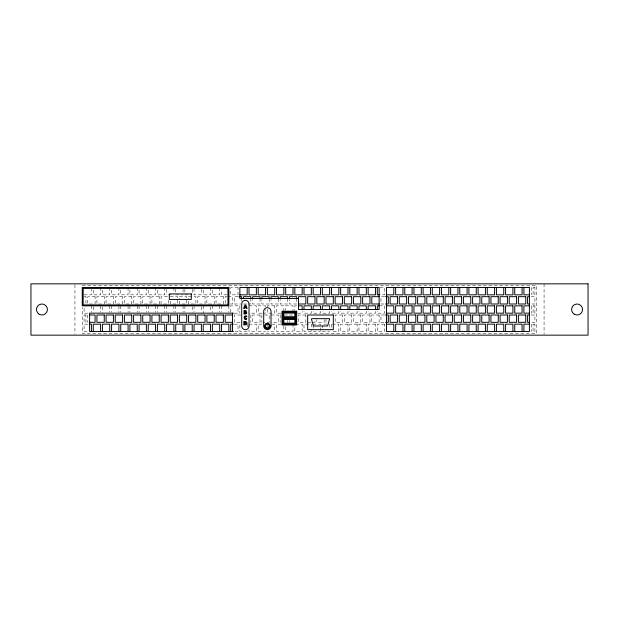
<?xml version="1.0" encoding="UTF-8"?>
<svg xmlns="http://www.w3.org/2000/svg" width="619" height="619" viewBox="0 0 619 619"><rect width="100%" height="100%" fill="white"/><g stroke="black" fill="none" stroke-linecap="round" stroke-linejoin="round"><path stroke-width="0.46" stroke-dasharray="3.1 2.32" d="M82.265 285.676L536.735 285.676L536.735 333.324L82.265 333.324L82.265 307.597M380.051 287.51L384.639 287.51L384.639 294.837L379.138 294.837M84.091 294.837L91.426 294.837L91.426 289.344M168.391 294.837L173.893 294.837M175.726 294.837L183.054 294.837M184.888 294.837L190.381 294.837M227.034 294.837L221.54 294.837L221.54 289.344M84.091 296.671L85.925 296.671L85.925 303.999L84.091 303.999M167.478 296.671L161.064 296.671L161.064 303.999L168.391 303.999L168.391 300.339M170.225 296.671L177.552 296.671L177.552 303.999L170.225 303.999L170.225 300.339M179.386 296.671L186.721 296.671L186.721 303.999L179.386 303.999L179.386 298.505M188.547 296.671L195.883 296.671L195.883 303.999L188.547 303.999L188.547 298.505M227.034 296.671L225.2 296.671L225.2 303.999L227.034 303.999M227.954 296.671L232.535 296.671L232.535 303.999L227.954 303.999M238.029 296.671L234.361 296.671L234.361 303.999L240.776 303.999M384.639 296.671L380.971 296.671L380.971 303.999L384.639 303.999M531.241 296.671L534.909 296.671L534.909 303.999L531.241 303.999M243.53 303.999L247.19 303.999M248.111 303.999L250.857 303.999L250.857 298.505M249.024 305.832L256.359 305.832L256.359 313.168L249.024 313.168M296.671 305.832L294.837 305.832L294.837 310.413M379.138 305.832L384.639 305.832L384.639 313.168L377.304 313.168L377.304 311.334M87.759 313.168L84.091 313.168L84.091 305.832M234.361 313.168L238.029 313.168L238.029 305.832L230.701 305.832L230.701 312.247M261.852 313.168L258.185 313.168L258.185 305.832L265.52 305.832L265.52 308.587M262.773 313.168L265.52 313.168L265.52 309.5M281.096 313.168L276.515 313.168L276.515 305.832L283.842 305.832L283.842 312.247M297.592 313.168L302.173 313.168L302.173 311.334M240.776 315.001L234.361 315.001L234.361 322.329L240.776 322.329M264.599 315.001L269.18 315.001L269.18 322.329L262.773 322.329M271.014 315.001L278.349 315.001L278.349 322.329L271.014 322.329M284.763 315.001L287.51 315.001M289.344 315.001L293.924 315.001M384.639 315.001L380.971 315.001L380.971 322.329L384.639 322.329M531.241 315.001L534.909 315.001L534.909 322.329L531.241 322.329M307.666 322.329L315.001 322.329L315.001 319.582M87.759 324.163L84.091 324.163L84.091 331.49L87.759 331.49M234.361 324.163L238.029 324.163L238.029 331.49L234.361 331.49M249.024 324.163L256.359 324.163L256.359 331.49L249.024 331.49L249.024 329.656M261.852 324.163L258.185 324.163L258.185 331.49L265.52 331.49M271.934 324.163L274.681 324.163L274.681 331.49L267.354 331.49M281.096 324.163L276.515 324.163L276.515 331.49L283.842 331.49L283.842 324.163M295.758 324.163L302.173 324.163L302.173 331.49L294.837 331.49L294.837 324.163M313.168 324.163L320.495 324.163L320.495 330.577M326.909 324.163L322.329 324.163L322.329 328.743M332.411 324.163L338.817 324.163L338.817 331.49L331.49 331.49M247.19 331.49L239.863 331.49L239.863 324.163M311.334 331.49L303.999 331.49L303.999 324.163L311.334 324.163L311.334 330.577M313.168 331.49L320.495 331.49M322.329 331.49L329.656 331.49M544.07 283.842L544.07 334.206M531.241 287.51L531.241 294.837M531.241 305.832L531.241 313.168M531.241 324.163L531.241 331.49M375.47 311.334L375.47 313.168L368.143 313.168L368.143 311.334M366.309 311.334L366.309 313.168L358.981 313.168L358.981 311.334M357.148 311.334L357.148 313.168L349.82 313.168L349.82 311.334M347.986 311.334L347.986 313.168L340.651 313.168L340.651 311.334M338.817 311.334L338.817 313.168L331.49 313.168L331.49 311.334M331.49 324.163L331.49 328.743M329.656 311.334L329.656 313.168L322.329 313.168L322.329 311.334M329.656 324.163L329.656 328.743M325.996 319.582L325.996 322.329M324.163 319.582L324.163 322.329L316.827 322.329L316.827 319.582M320.495 311.334L320.495 313.168L313.168 313.168L313.168 311.334M313.168 325.076L313.168 328.743M311.334 311.334L311.334 313.168L303.999 313.168L303.999 311.334M296.671 298.505L296.671 303.999L289.344 303.999L289.344 299.418M293.004 312.247L293.004 305.832L285.676 305.832L285.676 310.413M293.004 324.163L293.004 331.49L285.676 331.49L285.676 325.996M289.344 320.495L289.344 322.329M287.51 298.505L287.51 303.999L280.183 303.999L280.183 299.418M287.51 320.495L287.51 322.329M280.183 315.001L280.183 322.329M278.349 298.505L278.349 303.999L271.014 303.999L271.014 299.418M269.18 298.505L269.18 303.999L261.852 303.999L261.852 299.418M267.354 324.163L267.354 326.909M261.852 315.001L261.852 322.329M260.019 298.505L260.019 303.999L252.691 303.999L252.691 299.418M250.857 315.001L250.857 322.329M247.19 324.163L247.19 326.909M241.696 298.505L241.696 301.252M239.863 305.832L239.863 313.168M228.868 305.832L228.868 312.247M221.54 305.832L221.54 312.247M219.706 287.51L219.706 294.837L212.371 294.837L212.371 289.344M219.706 305.832L219.706 312.247M212.371 305.832L212.371 312.247M210.545 287.51L210.545 294.837L203.21 294.837L203.21 289.344M210.545 306.753L210.545 312.247M203.21 305.832L203.21 313.168M201.376 289.344L201.376 294.837L194.049 294.837L194.049 289.344M201.376 306.753L201.376 312.247M194.049 305.832L194.049 312.247M192.215 289.344L192.215 293.004M192.215 306.753L192.215 312.247M184.888 289.344L184.888 292.091M184.888 305.832L184.888 312.247M183.054 289.344L183.054 292.091M183.054 305.832L183.054 312.247M175.726 289.344L175.726 292.091M175.726 305.832L175.726 312.247M173.893 287.51L173.893 292.091M173.893 305.832L173.893 312.247M166.557 289.344L166.557 294.837M166.557 305.832L166.557 312.247M164.724 287.51L164.724 294.837L157.396 294.837L157.396 287.51M164.724 305.832L164.724 312.247M157.396 305.832L157.396 312.247M155.562 287.51L155.562 294.837L148.235 294.837L148.235 289.344M155.562 305.832L155.562 312.247M148.235 305.832L148.235 312.247M146.401 287.51L146.401 294.837L139.074 294.837L139.074 289.344M146.401 305.832L146.401 312.247M139.074 305.832L139.074 312.247M137.24 287.51L137.24 294.837L129.905 294.837L129.905 289.344M137.24 305.832L137.24 312.247M129.905 305.832L129.905 312.247M128.079 287.51L128.079 294.837L120.744 294.837L120.744 289.344M128.079 305.832L128.079 312.247M120.744 305.832L120.744 312.247M118.91 287.51L118.91 294.837L111.582 294.837L111.582 289.344M118.91 305.832L118.91 312.247M111.582 305.832L111.582 312.247M109.749 287.51L109.749 294.837L102.421 294.837L102.421 289.344M109.749 305.832L109.749 312.247M102.421 306.753L102.421 312.247M100.588 287.51L100.588 294.837L93.26 294.837L93.26 289.344M100.588 305.832L100.588 312.247M93.26 306.753L93.26 312.247M91.426 305.832L91.426 312.247M87.759 315.001L87.759 322.329M74.93 284.794L74.93 334.206M238.029 287.51L230.701 287.51L230.701 294.837L238.029 294.837L238.029 287.51M534.909 287.51L533.075 287.51L533.075 294.837L534.909 294.837L534.909 287.51M95.086 296.671L87.759 296.671L87.759 303.999L95.086 303.999L95.086 296.671M104.255 296.671L96.92 296.671L96.92 303.999L104.255 303.999L104.255 296.671M113.416 296.671L106.089 296.671L106.089 303.999L113.416 303.999L113.416 296.671M122.577 296.671L115.25 296.671L115.25 303.999L122.577 303.999L122.577 296.671M131.739 296.671L124.411 296.671L124.411 303.999L131.739 303.999L131.739 296.671M140.908 296.671L133.572 296.671L133.572 303.999L140.908 303.999L140.908 296.671M150.069 296.671L142.734 296.671L142.734 303.999L150.069 303.999L150.069 296.671M159.23 296.671L151.903 296.671L151.903 303.999L159.23 303.999L159.23 296.671M205.044 296.671L197.716 296.671L197.716 303.999L205.044 303.999L205.044 296.671M214.205 296.671L206.878 296.671L206.878 303.999L214.205 303.999L214.205 296.671M223.366 296.671L216.039 296.671L216.039 303.999L223.366 303.999L223.366 296.671M274.681 305.832L267.354 305.832L267.354 313.168L274.681 313.168L274.681 305.832M534.909 305.832L533.075 305.832L533.075 313.168L534.909 313.168L534.909 305.832M85.925 315.001L84.091 315.001L84.091 322.329L85.925 322.329L85.925 315.001M260.019 315.001L252.691 315.001L252.691 322.329L260.019 322.329L260.019 315.001M305.832 315.001L298.505 315.001L298.505 322.329L305.832 322.329L305.832 315.001M342.485 315.001L335.158 315.001L335.158 322.329L342.485 322.329L342.485 315.001M351.646 315.001L344.319 315.001L344.319 322.329L351.646 322.329L351.646 315.001M360.815 315.001L353.48 315.001L353.48 322.329L360.815 322.329L360.815 315.001M369.976 315.001L362.641 315.001L362.641 322.329L369.976 322.329L369.976 315.001M379.138 315.001L371.81 315.001L371.81 322.329L379.138 322.329L379.138 315.001M347.986 324.163L340.651 324.163L340.651 331.49L347.986 331.49L347.986 324.163M357.148 324.163L349.82 324.163L349.82 331.49L357.148 331.49L357.148 324.163M366.309 324.163L358.981 324.163L358.981 331.49L366.309 331.49L366.309 324.163M375.47 324.163L368.143 324.163L368.143 331.49L375.47 331.49L375.47 324.163M384.639 324.163L377.304 324.163L377.304 331.49L384.639 331.49L384.639 324.163M534.909 324.163L533.075 324.163L533.075 331.49L534.909 331.49L534.909 324.163"/><path stroke-width="0.93" d="M239.863 294.837L247.19 294.837L247.19 287.51M379.138 294.837L377.304 294.837L377.304 287.51M386.465 294.837L393.8 294.837L393.8 287.51M529.407 294.837L523.914 294.837L523.914 287.51M238.949 296.671L241.696 296.671L241.696 298.505M379.138 296.671L371.81 296.671L371.81 303.999L379.138 303.999M385.552 296.671L388.299 296.671L388.299 303.999L385.552 303.999M529.407 296.671L527.574 296.671L527.574 303.999L529.407 303.999M298.505 298.505L239.863 298.505L239.863 287.51L379.138 287.51L379.138 309.5L298.505 309.5L298.505 296.671L305.832 296.671L305.832 303.999L298.505 303.999M298.505 305.832L302.173 305.832L302.173 309.5M379.138 305.832L377.304 305.832L377.304 309.5M386.465 305.832L393.8 305.832L393.8 313.168L386.465 313.168M529.407 305.832L523.914 305.832L523.914 313.168L529.407 313.168M233.448 313.168L89.593 313.168L89.593 331.49L233.448 331.49M89.593 315.001L95.086 315.001L95.086 322.329L89.593 322.329M232.535 315.001L225.2 315.001L225.2 322.329L232.535 322.329M385.552 315.001L388.299 315.001L388.299 322.329L385.552 322.329M529.407 315.001L527.574 315.001L527.574 322.329L529.407 322.329M89.593 324.163L91.426 324.163L91.426 331.49M233.448 324.163L230.701 324.163L230.701 331.49M386.465 324.163L393.8 324.163L393.8 331.49M529.407 324.163L523.914 324.163L523.914 331.49M522.08 287.51L522.08 294.837L514.745 294.837L514.745 287.51M522.08 331.49L522.08 324.163L514.745 324.163L514.745 331.49M512.911 287.51L512.911 294.837L505.584 294.837L505.584 287.51M512.911 331.49L512.911 324.163L505.584 324.163L505.584 331.49M503.75 287.51L503.75 294.837L496.423 294.837L496.423 287.51M503.75 331.49L503.75 324.163L496.423 324.163L496.423 331.49M494.589 287.51L494.589 294.837L487.261 294.837L487.261 287.51M494.589 331.49L494.589 324.163L487.261 324.163L487.261 331.49M485.428 287.51L485.428 294.837L478.092 294.837L478.092 287.51M485.428 331.49L485.428 324.163L478.092 324.163L478.092 331.49M476.266 287.51L476.266 294.837L468.931 294.837L468.931 287.51M476.266 331.49L476.266 324.163L468.931 324.163L468.931 331.49M467.097 287.51L467.097 294.837L459.77 294.837L459.77 287.51M467.097 331.49L467.097 324.163L459.77 324.163L459.77 331.49M457.936 287.51L457.936 294.837L450.609 294.837L450.609 287.51M457.936 331.49L457.936 324.163L450.609 324.163L450.609 331.49M448.775 287.51L448.775 294.837L441.448 294.837L441.448 287.51M448.775 331.49L448.775 324.163L441.448 324.163L441.448 331.49M439.614 287.51L439.614 294.837L432.279 294.837L432.279 287.51M439.614 331.49L439.614 324.163L432.279 324.163L432.279 331.49M430.453 287.51L430.453 294.837L423.117 294.837L423.117 287.51M430.453 331.49L430.453 324.163L423.117 324.163L423.117 331.49M421.284 287.51L421.284 294.837L413.956 294.837L413.956 287.51M421.284 331.49L421.284 324.163L413.956 324.163L413.956 331.49M412.122 287.51L412.122 294.837L404.795 294.837L404.795 287.51M412.122 331.49L412.122 324.163L404.795 324.163L404.795 331.49M402.961 287.51L402.961 294.837L395.634 294.837L395.634 287.51M402.961 331.49L402.961 324.163L395.634 324.163L395.634 331.49M375.47 287.51L375.47 294.837L368.143 294.837L368.143 287.51M375.47 309.5L375.47 305.832L368.143 305.832L368.143 309.5M366.309 287.51L366.309 294.837L358.981 294.837L358.981 287.51M366.309 309.5L366.309 305.832L358.981 305.832L358.981 309.5M357.148 287.51L357.148 294.837L349.82 294.837L349.82 287.51M357.148 309.5L357.148 305.832L349.82 305.832L349.82 309.5M347.986 287.51L347.986 294.837L340.651 294.837L340.651 287.51M347.986 309.5L347.986 305.832L340.651 305.832L340.651 309.5M338.817 287.51L338.817 294.837L331.49 294.837L331.49 287.51M338.817 309.5L338.817 305.832L331.49 305.832L331.49 309.5M329.656 287.51L329.656 294.837L322.329 294.837L322.329 287.51M329.656 309.5L329.656 305.832L322.329 305.832L322.329 309.5M320.495 287.51L320.495 294.837L313.168 294.837L313.168 287.51M320.495 309.5L320.495 305.832L313.168 305.832L313.168 309.5M311.334 287.51L311.334 294.837L303.999 294.837L303.999 287.51M311.334 309.5L311.334 305.832L303.999 305.832L303.999 309.5M302.173 287.51L302.173 294.837L294.837 294.837L294.837 287.51M296.671 298.505L296.671 296.671L289.344 296.671L289.344 298.505M293.004 287.51L293.004 294.837L285.676 294.837L285.676 287.51M287.51 298.505L287.51 296.671L280.183 296.671L280.183 298.505M283.842 287.51L283.842 294.837L276.515 294.837L276.515 287.51M278.349 298.505L278.349 296.671L271.014 296.671L271.014 298.505M274.681 287.51L274.681 294.837L267.354 294.837L267.354 287.51M269.18 298.505L269.18 296.671L261.852 296.671L261.852 298.505M265.52 287.51L265.52 294.837L258.185 294.837L258.185 287.51M260.019 298.505L260.019 296.671L252.691 296.671L252.691 298.505M256.359 287.51L256.359 294.837L249.024 294.837L249.024 287.51M250.857 298.505L250.857 296.671L243.53 296.671L243.53 298.505M232.535 313.168L232.535 331.49M228.868 331.49L228.868 324.163L221.54 324.163L221.54 331.49M219.706 331.49L219.706 324.163L212.371 324.163L212.371 331.49M210.545 331.49L210.545 324.163L203.21 324.163L203.21 331.49M201.376 331.49L201.376 324.163L194.049 324.163L194.049 331.49M192.215 331.49L192.215 324.163L184.888 324.163L184.888 331.49M183.054 331.49L183.054 324.163L175.726 324.163L175.726 331.49M173.893 331.49L173.893 324.163L166.557 324.163L166.557 331.49M164.724 331.49L164.724 324.163L157.396 324.163L157.396 331.49M155.562 331.49L155.562 324.163L148.235 324.163L148.235 331.49M146.401 331.49L146.401 324.163L139.074 324.163L139.074 331.49M137.24 331.49L137.24 324.163L129.905 324.163L129.905 331.49M128.079 331.49L128.079 324.163L120.744 324.163L120.744 331.49M118.91 331.49L118.91 324.163L111.582 324.163L111.582 331.49M109.749 331.49L109.749 324.163L102.421 324.163L102.421 331.49M100.588 331.49L100.588 324.163L93.26 324.163L93.26 331.49M246.091 323.11L245.635 324.093L244.59 324.263L244.59 322.035L245.635 322.197A0.921 0.921 0 0 1 246.014 322.661L246.091 323.11M244.838 317.524L245.109 318.592L246.114 318.878A1.625 1.625 0 0 0 246.733 318.669C244.714 322.313 242.199 314.506 246.733 316.061L246.733 316.827L245.294 316.796A1.014 1.014 0 0 0 244.9 317.299L244.838 317.524M246.927 323.103L246.633 324.155A1.664 1.664 0 0 1 245.813 324.789L243.793 324.913L243.793 321.385L246.192 321.625L246.927 323.103M246.687 313.028L246.664 313.26A0.913 0.913 0 0 1 246.339 313.794L244.033 314.081L244.033 310.56L246.23 310.769L246.2 312.278A0.867 0.867 0 0 1 246.555 312.587L246.687 313.028M245.704 311.527L244.83 311.976L244.83 311.14L245.704 311.527M245.851 313.021L244.83 313.493L244.83 312.564L245.851 313.021M245.333 305.593L244.892 307.094L245.789 307.094L245.356 305.593M329.54 319.118L327.598 325.996L313.392 325.996L311.45 319.118L311.79 318.661L329.2 318.661L329.54 319.118M244.722 307.705L244.474 308.486L243.607 308.486L244.892 304.966L245.836 304.966L247.089 308.486L246.223 308.486L245.975 307.705L244.722 307.705M588.05 283.842L30.95 283.842L30.95 335.158L588.05 335.158L588.05 283.842M228.868 287.51L82.265 287.51L82.265 305.832L228.868 305.832L228.868 287.51M529.407 287.51L386.465 287.51L386.465 331.49L529.407 331.49L529.407 287.51M227.954 288.423L83.178 288.423L83.178 304.919L227.954 304.919L227.954 288.423M191.302 293.924L169.312 293.924L169.312 299.418L191.302 299.418L191.302 293.924M315.001 296.671L307.666 296.671L307.666 303.999L315.001 303.999L315.001 296.671M324.163 296.671L316.827 296.671L316.827 303.999L324.163 303.999L324.163 296.671M333.324 296.671L325.996 296.671L325.996 303.999L333.324 303.999L333.324 296.671M342.485 296.671L335.158 296.671L335.158 303.999L342.485 303.999L342.485 296.671M351.646 296.671L344.319 296.671L344.319 303.999L351.646 303.999L351.646 296.671M360.815 296.671L353.48 296.671L353.48 303.999L360.815 303.999L360.815 296.671M369.976 296.671L362.641 296.671L362.641 303.999L369.976 303.999L369.976 296.671M397.46 296.671L390.132 296.671L390.132 303.999L397.46 303.999L397.46 296.671M406.629 296.671L399.294 296.671L399.294 303.999L406.629 303.999L406.629 296.671M415.79 296.671L408.455 296.671L408.455 303.999L415.79 303.999L415.79 296.671M424.951 296.671L417.624 296.671L417.624 303.999L424.951 303.999L424.951 296.671M434.112 296.671L426.785 296.671L426.785 303.999L434.112 303.999L434.112 296.671M443.274 296.671L435.946 296.671L435.946 303.999L443.274 303.999L443.274 296.671M452.443 296.671L445.107 296.671L445.107 303.999L452.443 303.999L452.443 296.671M461.604 296.671L454.276 296.671L454.276 303.999L461.604 303.999L461.604 296.671M470.765 296.671L463.438 296.671L463.438 303.999L470.765 303.999L470.765 296.671M479.926 296.671L472.599 296.671L472.599 303.999L479.926 303.999L479.926 296.671M489.095 296.671L481.76 296.671L481.76 303.999L489.095 303.999L489.095 296.671M498.256 296.671L490.921 296.671L490.921 303.999L498.256 303.999L498.256 296.671M507.418 296.671L500.09 296.671L500.09 303.999L507.418 303.999L507.418 296.671M516.579 296.671L509.251 296.671L509.251 303.999L516.579 303.999L516.579 296.671M525.74 296.671L518.413 296.671L518.413 303.999L525.74 303.999L525.74 296.671M402.961 305.832L395.634 305.832L395.634 313.168L402.961 313.168L402.961 305.832M412.122 305.832L404.795 305.832L404.795 313.168L412.122 313.168L412.122 305.832M421.284 305.832L413.956 305.832L413.956 313.168L421.284 313.168L421.284 305.832M430.453 305.832L423.117 305.832L423.117 313.168L430.453 313.168L430.453 305.832M439.614 305.832L432.279 305.832L432.279 313.168L439.614 313.168L439.614 305.832M448.775 305.832L441.448 305.832L441.448 313.168L448.775 313.168L448.775 305.832M457.936 305.832L450.609 305.832L450.609 313.168L457.936 313.168L457.936 305.832M467.097 305.832L459.77 305.832L459.77 313.168L467.097 313.168L467.097 305.832M476.266 305.832L468.931 305.832L468.931 313.168L476.266 313.168L476.266 305.832M485.428 305.832L478.092 305.832L478.092 313.168L485.428 313.168L485.428 305.832M494.589 305.832L487.261 305.832L487.261 313.168L494.589 313.168L494.589 305.832M503.75 305.832L496.423 305.832L496.423 313.168L503.75 313.168L503.75 305.832M512.911 305.832L505.584 305.832L505.584 313.168L512.911 313.168L512.911 305.832M522.08 305.832L514.745 305.832L514.745 313.168L522.08 313.168L522.08 305.832M296.671 311.233L282.009 311.233L282.009 324.975L296.671 324.975L296.671 311.233M295.758 312.146L282.929 312.146L282.929 317.648L295.758 317.648L295.758 312.146M294.837 313.059L283.842 313.059L283.842 316.727L294.837 316.727L294.837 313.059M104.255 315.001L96.92 315.001L96.92 322.329L104.255 322.329L104.255 315.001M113.416 315.001L106.089 315.001L106.089 322.329L113.416 322.329L113.416 315.001M122.577 315.001L115.25 315.001L115.25 322.329L122.577 322.329L122.577 315.001M131.739 315.001L124.411 315.001L124.411 322.329L131.739 322.329L131.739 315.001M140.908 315.001L133.572 315.001L133.572 322.329L140.908 322.329L140.908 315.001M150.069 315.001L142.734 315.001L142.734 322.329L150.069 322.329L150.069 315.001M159.23 315.001L151.903 315.001L151.903 322.329L159.23 322.329L159.23 315.001M168.391 315.001L161.064 315.001L161.064 322.329L168.391 322.329L168.391 315.001M177.552 315.001L170.225 315.001L170.225 322.329L177.552 322.329L177.552 315.001M186.721 315.001L179.386 315.001L179.386 322.329L186.721 322.329L186.721 315.001M195.883 315.001L188.547 315.001L188.547 322.329L195.883 322.329L195.883 315.001M205.044 315.001L197.716 315.001L197.716 322.329L205.044 322.329L205.044 315.001M214.205 315.001L206.878 315.001L206.878 322.329L214.205 322.329L214.205 315.001M223.366 315.001L216.039 315.001L216.039 322.329L223.366 322.329L223.366 315.001M333.324 315.001L307.666 315.001L307.666 329.656L333.324 329.656L333.324 315.001M397.46 315.001L390.132 315.001L390.132 322.329L397.46 322.329L397.46 315.001M406.629 315.001L399.294 315.001L399.294 322.329L406.629 322.329L406.629 315.001M415.79 315.001L408.455 315.001L408.455 322.329L415.79 322.329L415.79 315.001M424.951 315.001L417.624 315.001L417.624 322.329L424.951 322.329L424.951 315.001M434.112 315.001L426.785 315.001L426.785 322.329L434.112 322.329L434.112 315.001M443.274 315.001L435.946 315.001L435.946 322.329L443.274 322.329L443.274 315.001M452.443 315.001L445.107 315.001L445.107 322.329L452.443 322.329L452.443 315.001M461.604 315.001L454.276 315.001L454.276 322.329L461.604 322.329L461.604 315.001M470.765 315.001L463.438 315.001L463.438 322.329L470.765 322.329L470.765 315.001M479.926 315.001L472.599 315.001L472.599 322.329L479.926 322.329L479.926 315.001M489.095 315.001L481.76 315.001L481.76 322.329L489.095 322.329L489.095 315.001M498.256 315.001L490.921 315.001L490.921 322.329L498.256 322.329L498.256 315.001M507.418 315.001L500.09 315.001L500.09 322.329L507.418 322.329L507.418 315.001M516.579 315.001L509.251 315.001L509.251 322.329L516.579 322.329L516.579 315.001M525.74 315.001L518.413 315.001L518.413 322.329L525.74 322.329L525.74 315.001M295.758 318.561L282.929 318.561L282.929 324.054L295.758 324.054L295.758 318.561M294.837 319.474L283.842 319.474L283.842 323.141L294.837 323.141L294.837 319.474M271.014 325.996L271.014 311.334A3.668 3.668 0 0 0 267.354 307.666A3.668 3.668 0 0 0 263.686 311.334L263.686 325.996A3.668 3.668 0 0 0 267.354 329.656A3.668 3.668 0 0 0 271.014 325.996M249.024 325.996L249.024 303.999A3.668 3.668 0 0 0 245.364 300.339A3.668 3.668 0 0 0 241.696 303.999L241.696 325.996A3.668 3.668 0 0 0 245.364 329.656A3.668 3.668 0 0 0 249.024 325.996M574.308 314.259A5.501 5.501 0 0 0 582.549 309.5A5.501 5.501 0 0 0 574.308 304.741A5.501 5.501 0 0 0 574.308 314.259M39.198 314.259A5.501 5.501 0 0 0 47.446 309.5A5.501 5.501 0 0 0 39.198 304.741A5.501 5.501 0 0 0 39.198 314.259M266.433 327.583A1.834 1.834 0 0 0 269.18 325.996A1.834 1.834 0 0 0 266.433 324.402A1.834 1.834 0 0 0 266.433 327.583M265.977 328.372A2.747 2.747 0 0 0 270.101 325.996A2.747 2.747 0 0 0 265.977 323.613A2.747 2.747 0 0 0 265.977 328.372"/></g></svg>
